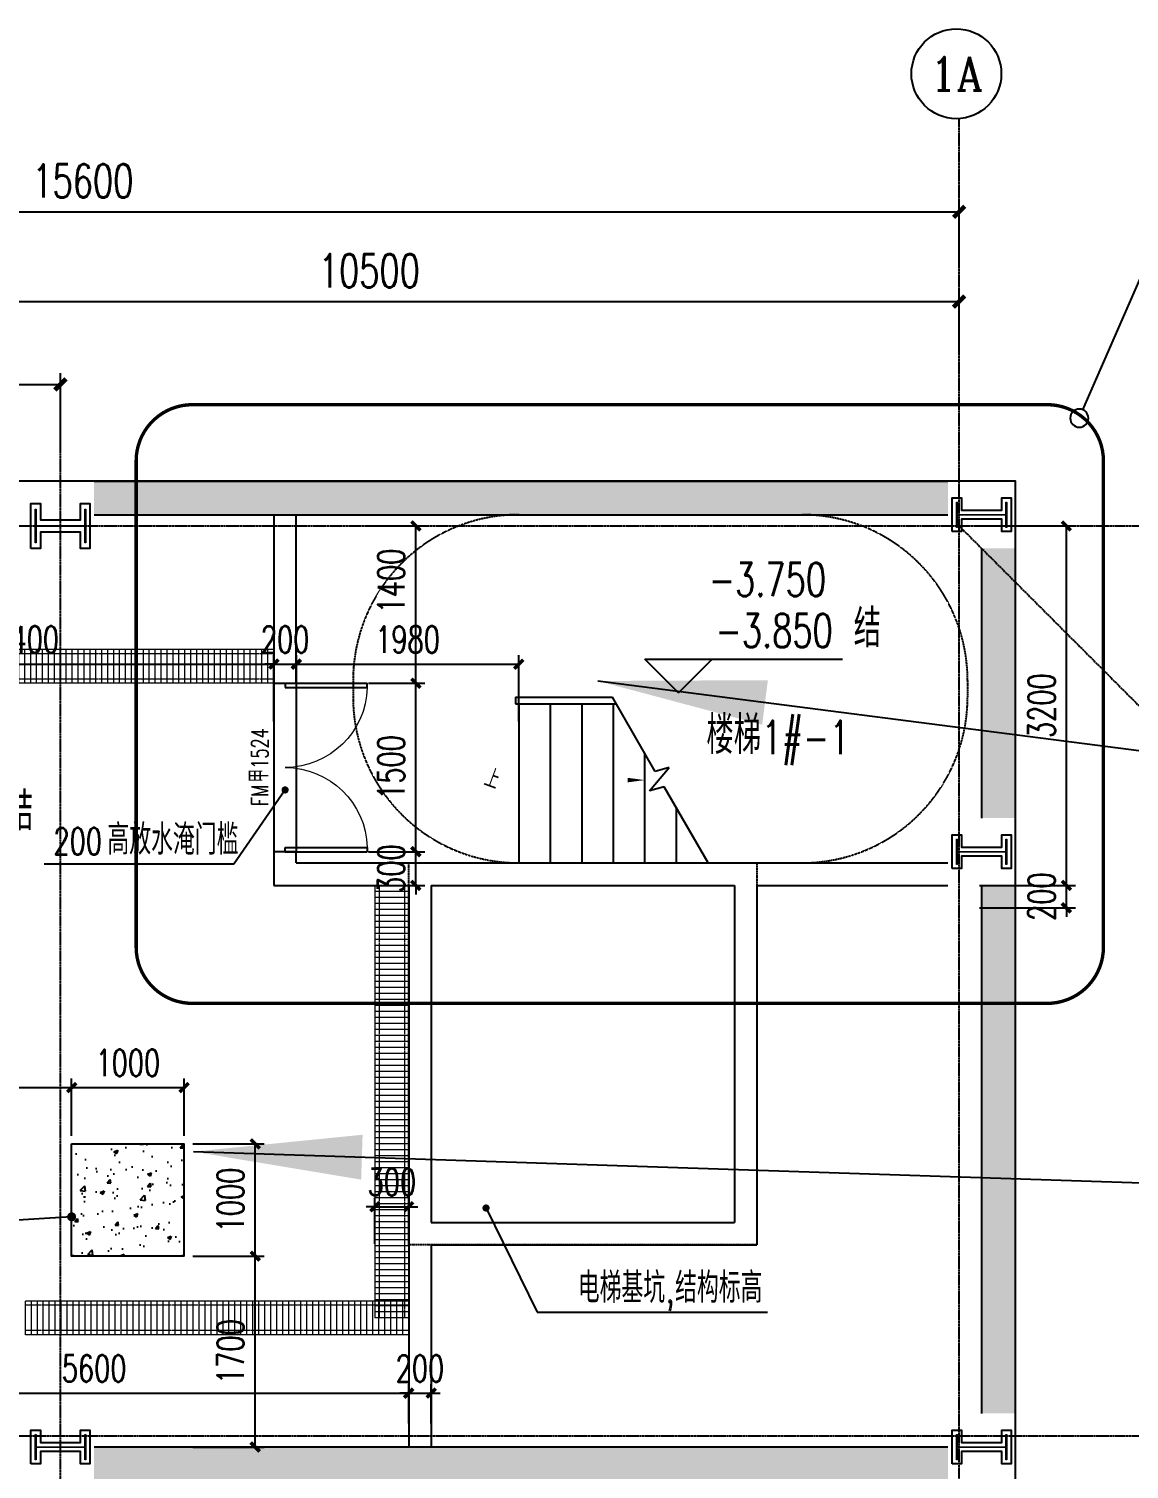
# Model space of a CAD drawing. Extents: x -954573 to 446329, y 489853 to 1226784.
# Drawn here: x -167135 to -157341, y 853423 to 866246 of the extents above; entities that cross this region are included whole.
import ezdxf
from ezdxf.enums import TextEntityAlignment as Align

# ---------------------------------------------------------------- set-up
doc = ezdxf.new("R2010")
doc.units = 0
doc.header["$LTSCALE"] = 10
doc.header["$MEASUREMENT"] = 0
doc.linetypes.add('10平面$0$DOTE', pattern=[2.42, 2, -0.2, 0.02, -0.2])
doc.linetypes.add('10平面$1$DASH', pattern=[0.35, 0.25, -0.1])
doc.layers.get('Defpoints').update_dxf_attribs({"color": 210})
for name, color, linetype in [('10平面$0$A-AXIS-D', 8, 'Continuous'), ('10平面$0$A-AXIS-DOTE', 8, '10平面$0$DOTE'), ('10平面$0$A-AXIS-DP', 8, 'Continuous'), ('10平面$0$A-AXIS-SYMB', 8, 'Continuous'), ('10平面$0$A-HATCH-2', 8, 'Continuous'), ('10平面$0$A-SFCE', 8, 'Continuous'), ('10平面$0$A-STAIR', 8, 'Continuous'), ('10平面$0$A-TEXT', 8, 'Continuous'), ('10平面$0$A-WINDOW', 8, 'Continuous'), ('10平面$0$A-防火门窗', 1, 'Continuous'), ('10平面$0$AS-COLN', 8, 'Continuous'), ('10平面$0$AS-WALL', 8, 'Continuous'), ('10平面$0$AS-结构边线层', 8, 'Continuous'), ('10平面$0$DIM_ELEV', 3, 'Continuous'), ('10平面$0$PUB_TEXT', 8, 'Continuous'), ('10平面$0$建-墙-填充', 8, 'Continuous'), ('10平面$0$建-文字', 8, 'Continuous'), ('10平面$0$建-标高', 8, 'Continuous'), ('10平面$0$建-箭头', 8, 'Continuous'), ('10平面$0$建-门窗编号', 8, 'Continuous'), ('A-LIN-V', 9, 'Continuous'), ('建-引出', 3, 'Continuous')]:
    doc.layers.add(name, color=color, linetype=linetype)
doc.layers.add('10平面$0$A-WALL-HATCH', color=8, linetype='Continuous', lineweight=13)
doc.layers.add('10平面$0$S-col', color=2, linetype='Continuous', lineweight=0)
doc.styles.add('10平面$0$_TCH_AXIS', font='COMPLEX', dxfattribs={"bigfont": 'GBCBIG'})
doc.styles.add('10平面$0$_TCH_DIM', font='SIMPLEX', dxfattribs={"bigfont": 'GBCBIG'})
doc.styles.add('10平面$0$_TCH_DIM_T3', font='SIMPLEX', dxfattribs={"width": 0.705882, "bigfont": 'GBCBIG'})
doc.styles.add('10平面$0$A-STANDARD', font='SIMPLEX', dxfattribs={"bigfont": 'GBCBIG'})
doc.styles.add('10平面$0$A-WIN-LABEL', font='SIMPLEX', dxfattribs={"bigfont": 'GBCBIG'})
doc.dimstyles.new('10平面$0$_TCH_ARCH&&100', dxfattribs={"dimtxt": 297.5, "dimasz": 100, "dimexe": 100, "dimexo": 100, "dimgap": 126.25, "dimtad": 1, "dimdec": 0, "dimzin": 0, "dimdsep": 46, "dimtxsty": '10平面$0$_TCH_DIM_T3', "dimblk": '10平面$0$_ArchTick', "dimcen": 0.09, "dimclrt": 7, "dimazin": 2, "dimtfac": 1, "dimtdec": 0, "dimtix": 1, "dimtmove": 2, "dimatfit": 3, "dimfxl": 0, "dimtolj": 1, "dimtzin": 0, "dimarcsym": 0})
doc.dimstyles.new('10平面$0$_TCH_ARCH&&80', dxfattribs={"dimtxt": 238, "dimasz": 80, "dimexe": 80, "dimexo": 80, "dimgap": 101, "dimtad": 1, "dimdec": 0, "dimzin": 0, "dimdsep": 46, "dimtxsty": '10平面$0$_TCH_DIM_T3', "dimblk": '10平面$0$_ArchTick', "dimcen": 0.09, "dimclrt": 7, "dimazin": 2, "dimtfac": 1, "dimtdec": 0, "dimtix": 1, "dimtmove": 2, "dimatfit": 3, "dimfxl": 0, "dimtolj": 1, "dimtzin": 0, "dimarcsym": 0})

# ---------------------------------------------------------------- blocks, each defined once
blk = doc.blocks.new('10平面$0$_ArchTick')
at = {"color": 0, "linetype": 'ByBlock', "const_width": 0.4}
blk.add_lwpolyline([(-0.5, -0.5), (0.5, 0.5)], dxfattribs=at)
blk = doc.blocks.new('*D3036')
at = {"layer": '10平面$0$A-AXIS-D', "color": 0, "lineweight": -2}
for p, q in [((51382, 58583), (51382, 59097)), ((51382, 58997), (61882, 58997)), ((61882, 58583), (61882, 59097))]:
    blk.add_line(p, q, dxfattribs=at)
at = {"layer": 'Defpoints', "color": 0}
for p in [(61882, 58997), (51382, 58483), (61882, 58483)]:
    blk.add_point(p, dxfattribs=at)
at = {"layer": '10平面$0$A-AXIS-D', "color": 0, "lineweight": -2, "xscale": 100, "yscale": 100, "zscale": 100, "rotation": 180}
blk.add_blockref('10平面$0$_ArchTick', (51382, 58997), dxfattribs=at)
at = {"layer": '10平面$0$A-AXIS-D', "color": 0, "lineweight": -2, "xscale": 100, "yscale": 100, "zscale": 100}
blk.add_blockref('10平面$0$_ArchTick', (61882, 58997), dxfattribs=at)
at = {"layer": '10平面$0$A-AXIS-D', "color": 7, "insert": (56632, 59272), "char_height": 297.5, "attachment_point": 5, "style": '10平面$0$_TCH_DIM_T3'}
blk.add_mtext('\\A1;10500', dxfattribs=at)
blk = doc.blocks.new('*D3042')
at = {"layer": '10平面$0$A-AXIS-D', "color": 0, "lineweight": -2}
for p, q in [((46282, 59383), (46282, 59897)), ((61882, 59383), (61882, 59897)), ((46282, 59797), (61882, 59797))]:
    blk.add_line(p, q, dxfattribs=at)
at = {"layer": 'Defpoints', "color": 0}
for p in [(61882, 59797), (46282, 59283), (61882, 59283)]:
    blk.add_point(p, dxfattribs=at)
at = {"layer": '10平面$0$A-AXIS-D', "color": 0, "lineweight": -2, "xscale": 100, "yscale": 100, "zscale": 100, "rotation": 180}
blk.add_blockref('10平面$0$_ArchTick', (46282, 59797), dxfattribs=at)
at = {"layer": '10平面$0$A-AXIS-D', "color": 0, "lineweight": -2, "xscale": 100, "yscale": 100, "zscale": 100}
blk.add_blockref('10平面$0$_ArchTick', (61882, 59797), dxfattribs=at)
at = {"layer": '10平面$0$A-AXIS-D', "color": 7, "insert": (54082, 60072), "char_height": 297.5, "attachment_point": 5, "style": '10平面$0$_TCH_DIM_T3'}
blk.add_mtext('\\A1;15600', dxfattribs=at)
blk = doc.blocks.new('*D3192')
at = {"layer": '10平面$0$A-AXIS-D', "color": 0, "lineweight": -2}
for p, q in [((51382, 57760), (51382, 58360)), ((53882, 57760), (53882, 58360)), ((51382, 58260), (53882, 58260))]:
    blk.add_line(p, q, dxfattribs=at)
at = {"layer": 'Defpoints', "color": 0}
for p in [(53882, 58260), (51382, 57660), (53882, 57660)]:
    blk.add_point(p, dxfattribs=at)
at = {"layer": '10平面$0$A-AXIS-D', "color": 0, "lineweight": -2, "xscale": 100, "yscale": 100, "zscale": 100, "rotation": 180}
blk.add_blockref('10平面$0$_ArchTick', (51382, 58260), dxfattribs=at)
at = {"layer": '10平面$0$A-AXIS-D', "color": 0, "lineweight": -2, "xscale": 100, "yscale": 100, "zscale": 100}
blk.add_blockref('10平面$0$_ArchTick', (53882, 58260), dxfattribs=at)
at = {"layer": '10平面$0$A-AXIS-D', "color": 7, "insert": (52632, 58535), "char_height": 297.5, "attachment_point": 5, "style": '10平面$0$_TCH_DIM_T3'}
blk.add_mtext('\\A1;2500', dxfattribs=at)
blk = doc.blocks.new('10平面$0$43243')
at = {"layer": '10平面$0$AS-结构边线层'}
blk.add_lwpolyline([(-173954, 845320), (-158354, 845320), (-158354, 862220), (-173954, 862220)], close=True, dxfattribs=at)
blk = doc.blocks.new('10平面$0$3132')
at = {"layer": '10平面$0$A-AXIS-SYMB'}
blk.add_line((-157752, 862854), (-156985, 864616), dxfattribs=at)
blk.add_lwpolyline([(-157704, 862780, 1), (-157865, 862780, 1)], format="xyb", close=True, dxfattribs=at)
at = {"layer": '10平面$0$DIM_ELEV', "linetype": '10平面$1$DASH', "const_width": 30}
blk.add_lwpolyline([(-165680, 862900), (-158070, 862900, -0.414214), (-157570, 862400), (-157570, 858070, -0.414214), (-158070, 857570), (-165680, 857570, -0.414214), (-166180, 858070), (-166180, 862400, -0.414214)], format="xyb", close=True, dxfattribs=at)
blk = doc.blocks.new('*D3607')
at = {"layer": '10平面$0$A-AXIS-DP', "color": 0, "lineweight": -2}
for p, q in [((-164054, 855430), (-164054, 855840)), ((-163754, 855430), (-163754, 855840)), ((-164054, 855760), (-164134, 855760)), ((-164054, 855760), (-163754, 855760)), ((-163754, 855760), (-163674, 855760))]:
    blk.add_line(p, q, dxfattribs=at)
at = {"layer": 'Defpoints', "color": 0}
for p in [(-163754, 855760), (-164054, 855350), (-163754, 855350)]:
    blk.add_point(p, dxfattribs=at)
at = {"layer": '10平面$0$A-AXIS-DP', "color": 0, "lineweight": -2, "xscale": 80, "yscale": 80, "zscale": 80}
blk.add_blockref('10平面$0$_ArchTick', (-164054, 855760), dxfattribs=at)
at = {"layer": '10平面$0$A-AXIS-DP', "color": 0, "lineweight": -2, "xscale": 80, "yscale": 80, "zscale": 80, "rotation": 180}
blk.add_blockref('10平面$0$_ArchTick', (-163754, 855760), dxfattribs=at)
at = {"layer": '10平面$0$A-AXIS-DP', "color": 7, "insert": (-163904, 855980), "char_height": 238, "attachment_point": 5, "style": '10平面$0$_TCH_DIM_T3'}
blk.add_mtext('\\A1;300', dxfattribs=at)
blk = doc.blocks.new('*D3611')
at = {"layer": '10平面$0$A-AXIS-DP', "color": 0, "lineweight": -2}
for p, q in [((-165674, 856320), (-165040, 856320)), ((-165120, 855320), (-165120, 856320)), ((-165674, 855320), (-165040, 855320))]:
    blk.add_line(p, q, dxfattribs=at)
at = {"layer": 'Defpoints', "color": 0}
for p in [(-165754, 856320), (-165120, 856320), (-165754, 855320)]:
    blk.add_point(p, dxfattribs=at)
at = {"layer": '10平面$0$A-AXIS-DP', "color": 0, "lineweight": -2, "xscale": 80, "yscale": 80, "zscale": 80}
for p, rotation in [((-165120, 856320), 90), ((-165120, 855320), 270)]:
    blk.add_blockref('10平面$0$_ArchTick', p, dxfattribs=dict(at, rotation=rotation))
at = {"layer": '10平面$0$A-AXIS-DP', "color": 7, "insert": (-165340, 855820), "char_height": 238, "attachment_point": 5, "rotation": 90, "style": '10平面$0$_TCH_DIM_T3'}
blk.add_mtext('\\A1;1000', dxfattribs=at)
blk = doc.blocks.new('*D3612')
at = {"layer": '10平面$0$A-AXIS-DP', "color": 0, "lineweight": -2}
for p, q in [((-165674, 855320), (-165040, 855320)), ((-165120, 853620), (-165120, 855320)), ((-165674, 853620), (-165040, 853620))]:
    blk.add_line(p, q, dxfattribs=at)
at = {"layer": 'Defpoints', "color": 0}
for p in [(-165754, 855320), (-165120, 855320), (-165754, 853620)]:
    blk.add_point(p, dxfattribs=at)
at = {"layer": '10平面$0$A-AXIS-DP', "color": 0, "lineweight": -2, "xscale": 80, "yscale": 80, "zscale": 80}
for p, rotation in [((-165120, 855320), 90), ((-165120, 853620), 270)]:
    blk.add_blockref('10平面$0$_ArchTick', p, dxfattribs=dict(at, rotation=rotation))
at = {"layer": '10平面$0$A-AXIS-DP', "color": 7, "insert": (-165340, 854470), "char_height": 238, "attachment_point": 5, "rotation": 90, "style": '10平面$0$_TCH_DIM_T3'}
blk.add_mtext('\\A1;1700', dxfattribs=at)
blk = doc.blocks.new('*D3620')
at = {"layer": '10平面$0$A-AXIS-DP', "color": 0, "lineweight": -2}
for p, q in [((-168254, 856390), (-168254, 856900)), ((-166754, 856390), (-166754, 856900)), ((-168254, 856820), (-166754, 856820))]:
    blk.add_line(p, q, dxfattribs=at)
at = {"layer": 'Defpoints', "color": 0}
for p in [(-166754, 856820), (-168254, 856310), (-166754, 856310)]:
    blk.add_point(p, dxfattribs=at)
at = {"layer": '10平面$0$A-AXIS-DP', "color": 0, "lineweight": -2, "xscale": 80, "yscale": 80, "zscale": 80, "rotation": 180}
blk.add_blockref('10平面$0$_ArchTick', (-168254, 856820), dxfattribs=at)
at = {"layer": '10平面$0$A-AXIS-DP', "color": 0, "lineweight": -2, "xscale": 80, "yscale": 80, "zscale": 80}
blk.add_blockref('10平面$0$_ArchTick', (-166754, 856820), dxfattribs=at)
at = {"layer": '10平面$0$A-AXIS-DP', "color": 7, "insert": (-167504, 857040), "char_height": 238, "attachment_point": 5, "style": '10平面$0$_TCH_DIM_T3'}
blk.add_mtext('\\A1;1500', dxfattribs=at)
blk = doc.blocks.new('*D3621')
at = {"layer": '10平面$0$A-AXIS-DP', "color": 0, "lineweight": -2}
for p, q in [((-166754, 856390), (-166754, 856900)), ((-165754, 856390), (-165754, 856900)), ((-166754, 856820), (-165754, 856820))]:
    blk.add_line(p, q, dxfattribs=at)
at = {"layer": 'Defpoints', "color": 0}
for p in [(-165754, 856820), (-166754, 856310), (-165754, 856310)]:
    blk.add_point(p, dxfattribs=at)
at = {"layer": '10平面$0$A-AXIS-DP', "color": 0, "lineweight": -2, "xscale": 80, "yscale": 80, "zscale": 80, "rotation": 180}
blk.add_blockref('10平面$0$_ArchTick', (-166754, 856820), dxfattribs=at)
at = {"layer": '10平面$0$A-AXIS-DP', "color": 0, "lineweight": -2, "xscale": 80, "yscale": 80, "zscale": 80}
blk.add_blockref('10平面$0$_ArchTick', (-165754, 856820), dxfattribs=at)
at = {"layer": '10平面$0$A-AXIS-DP', "color": 7, "insert": (-166254, 857040), "char_height": 238, "attachment_point": 5, "style": '10平面$0$_TCH_DIM_T3'}
blk.add_mtext('\\A1;1000', dxfattribs=at)
blk = doc.blocks.new('*D3629')
at = {"layer": '10平面$0$A-AXIS-DP', "color": 0, "lineweight": -2}
for p, q in [((-169354, 853830), (-169354, 854180)), ((-163754, 853830), (-163754, 854180)), ((-169354, 854100), (-163754, 854100))]:
    blk.add_line(p, q, dxfattribs=at)
at = {"layer": 'Defpoints', "color": 0}
for p in [(-163754, 854100), (-169354, 853750), (-163754, 853750)]:
    blk.add_point(p, dxfattribs=at)
at = {"layer": '10平面$0$A-AXIS-DP', "color": 0, "lineweight": -2, "xscale": 80, "yscale": 80, "zscale": 80, "rotation": 180}
blk.add_blockref('10平面$0$_ArchTick', (-169354, 854100), dxfattribs=at)
at = {"layer": '10平面$0$A-AXIS-DP', "color": 0, "lineweight": -2, "xscale": 80, "yscale": 80, "zscale": 80}
blk.add_blockref('10平面$0$_ArchTick', (-163754, 854100), dxfattribs=at)
at = {"layer": '10平面$0$A-AXIS-DP', "color": 7, "insert": (-166554, 854320), "char_height": 238, "attachment_point": 5, "style": '10平面$0$_TCH_DIM_T3'}
blk.add_mtext('\\A1;5600', dxfattribs=at)
blk = doc.blocks.new('*D3630')
at = {"layer": '10平面$0$A-AXIS-DP', "color": 0, "lineweight": -2}
for p, q in [((-163754, 853830), (-163754, 854180)), ((-163554, 853830), (-163554, 854180)), ((-163754, 854100), (-163834, 854100)), ((-163754, 854100), (-163554, 854100)), ((-163554, 854100), (-163474, 854100))]:
    blk.add_line(p, q, dxfattribs=at)
at = {"layer": 'Defpoints', "color": 0}
for p in [(-163554, 854100), (-163754, 853750), (-163554, 853750)]:
    blk.add_point(p, dxfattribs=at)
at = {"layer": '10平面$0$A-AXIS-DP', "color": 0, "lineweight": -2, "xscale": 80, "yscale": 80, "zscale": 80}
blk.add_blockref('10平面$0$_ArchTick', (-163754, 854100), dxfattribs=at)
at = {"layer": '10平面$0$A-AXIS-DP', "color": 0, "lineweight": -2, "xscale": 80, "yscale": 80, "zscale": 80, "rotation": 180}
blk.add_blockref('10平面$0$_ArchTick', (-163554, 854100), dxfattribs=at)
at = {"layer": '10平面$0$A-AXIS-DP', "color": 7, "insert": (-163654, 854320), "char_height": 238, "attachment_point": 5, "style": '10平面$0$_TCH_DIM_T3'}
blk.add_mtext('\\A1;200', dxfattribs=at)
blk = doc.blocks.new('*D3631')
at = {"layer": '10平面$0$A-AXIS-DP', "color": 0, "lineweight": -2}
for p, q in [((-158674, 861820), (-157820, 861820)), ((-157900, 858620), (-157900, 861820)), ((-158674, 858620), (-157820, 858620))]:
    blk.add_line(p, q, dxfattribs=at)
at = {"layer": 'Defpoints', "color": 0}
for p in [(-158754, 861820), (-157900, 861820), (-158754, 858620)]:
    blk.add_point(p, dxfattribs=at)
at = {"layer": '10平面$0$A-AXIS-DP', "color": 0, "lineweight": -2, "xscale": 80, "yscale": 80, "zscale": 80}
for p, rotation in [((-157900, 861820), 90), ((-157900, 858620), 270)]:
    blk.add_blockref('10平面$0$_ArchTick', p, dxfattribs=dict(at, rotation=rotation))
at = {"layer": '10平面$0$A-AXIS-DP', "color": 7, "insert": (-158120, 860220), "char_height": 238, "attachment_point": 5, "rotation": 90, "style": '10平面$0$_TCH_DIM_T3'}
blk.add_mtext('\\A1;3200', dxfattribs=at)
blk = doc.blocks.new('*D3632')
at = {"layer": '10平面$0$A-AXIS-DP', "color": 0, "lineweight": -2}
for p, q in [((-157900, 858620), (-157900, 858700)), ((-158674, 858620), (-157820, 858620)), ((-157900, 858420), (-157900, 858620)), ((-158674, 858420), (-157820, 858420)), ((-157900, 858420), (-157900, 858340))]:
    blk.add_line(p, q, dxfattribs=at)
at = {"layer": 'Defpoints', "color": 0}
for p in [(-158754, 858620), (-157900, 858620), (-158754, 858420)]:
    blk.add_point(p, dxfattribs=at)
at = {"layer": '10平面$0$A-AXIS-DP', "color": 0, "lineweight": -2, "xscale": 80, "yscale": 80, "zscale": 80}
for p, rotation in [((-157900, 858620), 270), ((-157900, 858420), 90)]:
    blk.add_blockref('10平面$0$_ArchTick', p, dxfattribs=dict(at, rotation=rotation))
at = {"layer": '10平面$0$A-AXIS-DP', "color": 7, "insert": (-158120, 858520), "char_height": 238, "attachment_point": 5, "rotation": 90, "style": '10平面$0$_TCH_DIM_T3'}
blk.add_mtext('\\A1;200', dxfattribs=at)
blk = doc.blocks.new('*D3633')
at = {"layer": '10平面$0$A-AXIS-DP', "color": 0, "lineweight": -2}
for p, q in [((-169354, 860080), (-169354, 860670)), ((-169354, 860590), (-164954, 860590)), ((-164954, 860080), (-164954, 860670))]:
    blk.add_line(p, q, dxfattribs=at)
at = {"layer": 'Defpoints', "color": 0}
for p in [(-164954, 860590), (-169354, 860000), (-164954, 860000)]:
    blk.add_point(p, dxfattribs=at)
at = {"layer": '10平面$0$A-AXIS-DP', "color": 0, "lineweight": -2, "xscale": 80, "yscale": 80, "zscale": 80, "rotation": 180}
blk.add_blockref('10平面$0$_ArchTick', (-169354, 860590), dxfattribs=at)
at = {"layer": '10平面$0$A-AXIS-DP', "color": 0, "lineweight": -2, "xscale": 80, "yscale": 80, "zscale": 80}
blk.add_blockref('10平面$0$_ArchTick', (-164954, 860590), dxfattribs=at)
at = {"layer": '10平面$0$A-AXIS-DP', "color": 7, "insert": (-167154, 860810), "char_height": 238, "attachment_point": 5, "style": '10平面$0$_TCH_DIM_T3'}
blk.add_mtext('\\A1;4400', dxfattribs=at)
blk = doc.blocks.new('*D3634')
at = {"layer": '10平面$0$A-AXIS-DP', "color": 0, "lineweight": -2}
for p, q in [((-164954, 860590), (-165034, 860590)), ((-164954, 860080), (-164954, 860670)), ((-164954, 860590), (-164754, 860590)), ((-164754, 860080), (-164754, 860670)), ((-164754, 860590), (-164674, 860590))]:
    blk.add_line(p, q, dxfattribs=at)
at = {"layer": 'Defpoints', "color": 0}
for p in [(-164754, 860590), (-164954, 860000), (-164754, 860000)]:
    blk.add_point(p, dxfattribs=at)
at = {"layer": '10平面$0$A-AXIS-DP', "color": 0, "lineweight": -2, "xscale": 80, "yscale": 80, "zscale": 80}
blk.add_blockref('10平面$0$_ArchTick', (-164954, 860590), dxfattribs=at)
at = {"layer": '10平面$0$A-AXIS-DP', "color": 0, "lineweight": -2, "xscale": 80, "yscale": 80, "zscale": 80, "rotation": 180}
blk.add_blockref('10平面$0$_ArchTick', (-164754, 860590), dxfattribs=at)
at = {"layer": '10平面$0$A-AXIS-DP', "color": 7, "insert": (-164854, 860810), "char_height": 238, "attachment_point": 5, "style": '10平面$0$_TCH_DIM_T3'}
blk.add_mtext('\\A1;200', dxfattribs=at)
blk = doc.blocks.new('*D3635')
at = {"layer": '10平面$0$A-AXIS-DP', "color": 0, "lineweight": -2}
for p, q in [((-164754, 860080), (-164754, 860670)), ((-164754, 860590), (-162774, 860590)), ((-162774, 860080), (-162774, 860670))]:
    blk.add_line(p, q, dxfattribs=at)
at = {"layer": 'Defpoints', "color": 0}
for p in [(-162774, 860590), (-164754, 860000), (-162774, 860000)]:
    blk.add_point(p, dxfattribs=at)
at = {"layer": '10平面$0$A-AXIS-DP', "color": 0, "lineweight": -2, "xscale": 80, "yscale": 80, "zscale": 80, "rotation": 180}
blk.add_blockref('10平面$0$_ArchTick', (-164754, 860590), dxfattribs=at)
at = {"layer": '10平面$0$A-AXIS-DP', "color": 0, "lineweight": -2, "xscale": 80, "yscale": 80, "zscale": 80}
blk.add_blockref('10平面$0$_ArchTick', (-162774, 860590), dxfattribs=at)
at = {"layer": '10平面$0$A-AXIS-DP', "color": 7, "insert": (-163764, 860810), "char_height": 238, "attachment_point": 5, "style": '10平面$0$_TCH_DIM_T3'}
blk.add_mtext('\\A1;1980', dxfattribs=at)
blk = doc.blocks.new('*D3636')
at = {"layer": '10平面$0$A-AXIS-DP', "color": 0, "lineweight": -2}
for p, q in [((-164113, 861820), (-163610, 861820)), ((-163690, 860420), (-163690, 861820)), ((-164113, 860420), (-163610, 860420))]:
    blk.add_line(p, q, dxfattribs=at)
at = {"layer": 'Defpoints', "color": 0}
for p in [(-164193, 861820), (-163690, 861820), (-164193, 860420)]:
    blk.add_point(p, dxfattribs=at)
at = {"layer": '10平面$0$A-AXIS-DP', "color": 0, "lineweight": -2, "xscale": 80, "yscale": 80, "zscale": 80}
for p, rotation in [((-163690, 861820), 90), ((-163690, 860420), 270)]:
    blk.add_blockref('10平面$0$_ArchTick', p, dxfattribs=dict(at, rotation=rotation))
at = {"layer": '10平面$0$A-AXIS-DP', "color": 7, "insert": (-163910, 861330), "char_height": 238, "attachment_point": 5, "rotation": 90, "style": '10平面$0$_TCH_DIM_T3'}
blk.add_mtext('\\A1;1400', dxfattribs=at)
blk = doc.blocks.new('*D3637')
at = {"layer": '10平面$0$A-AXIS-DP', "color": 0, "lineweight": -2}
for p, q in [((-164113, 860420), (-163610, 860420)), ((-163690, 858920), (-163690, 860420)), ((-164113, 858920), (-163610, 858920))]:
    blk.add_line(p, q, dxfattribs=at)
at = {"layer": 'Defpoints', "color": 0}
for p in [(-164193, 860420), (-163690, 860420), (-164193, 858920)]:
    blk.add_point(p, dxfattribs=at)
at = {"layer": '10平面$0$A-AXIS-DP', "color": 0, "lineweight": -2, "xscale": 80, "yscale": 80, "zscale": 80}
for p, rotation in [((-163690, 860420), 90), ((-163690, 858920), 270)]:
    blk.add_blockref('10平面$0$_ArchTick', p, dxfattribs=dict(at, rotation=rotation))
at = {"layer": '10平面$0$A-AXIS-DP', "color": 7, "insert": (-163910, 859670), "char_height": 238, "attachment_point": 5, "rotation": 90, "style": '10平面$0$_TCH_DIM_T3'}
blk.add_mtext('\\A1;1500', dxfattribs=at)
blk = doc.blocks.new('*D3638')
at = {"layer": '10平面$0$A-AXIS-DP', "color": 0, "lineweight": -2}
for p, q in [((-164113, 858920), (-163610, 858920)), ((-163690, 858920), (-163690, 859000)), ((-163690, 858620), (-163690, 858920)), ((-164113, 858620), (-163610, 858620)), ((-163690, 858620), (-163690, 858540))]:
    blk.add_line(p, q, dxfattribs=at)
at = {"layer": 'Defpoints', "color": 0}
for p in [(-164193, 858920), (-163690, 858920), (-164193, 858620)]:
    blk.add_point(p, dxfattribs=at)
at = {"layer": '10平面$0$A-AXIS-DP', "color": 0, "lineweight": -2, "xscale": 80, "yscale": 80, "zscale": 80}
for p, rotation in [((-163690, 858920), 270), ((-163690, 858620), 90)]:
    blk.add_blockref('10平面$0$_ArchTick', p, dxfattribs=dict(at, rotation=rotation))
at = {"layer": '10平面$0$A-AXIS-DP', "color": 7, "insert": (-163910, 858770), "char_height": 238, "attachment_point": 5, "rotation": 90, "style": '10平面$0$_TCH_DIM_T3'}
blk.add_mtext('\\A1;300', dxfattribs=at)
blk = doc.blocks.new('10平面$0$$DorLib2D$00000002')
for p, q in [((-0.5, 0), (-0.5, 0.4875)), ((-0.475, 0.4875), (-0.5, 0.4875)), ((-0.475, 0), (-0.475, 0.4875)), ((0.475, 0), (0.475, 0.4875)), ((0.475, 0.4875), (0.5, 0.4875)), ((0.5, 0), (0.5, 0.4875)), ((-0.5, 0), (-0.475, 0)), ((0.5, 0), (0.475, 0))]:
    blk.add_line(p, q)
at = {"lineweight": 13}
for centre, start, end in [((-0.4875, 0), 0, 88.53072), ((0.4875, 0), 91.46928, 180)]:
    blk.add_arc(centre, 0.4875, start, end, dxfattribs=at)
blk = doc.blocks.new('10平面$0$_FZH')
at = {"layer": '10平面$0$A-HATCH-2'}
blk.add_lwpolyline([(-0.437, -0.25), (-0.437, 0.25), (-0.297, 0.25), (-0.297, 0.067), (0.298, 0.067), (0.298, 0.25), (0.438, 0.25), (0.438, -0.25), (0.298, -0.25), (0.298, -0.068), (-0.297, -0.068), (-0.297, -0.25)], close=True, dxfattribs=at)
at = {"layer": '10平面$0$S-col'}
blk.add_lwpolyline([(-0.375, -0.188), (-0.375, 0.187), (-0.36, 0.187), (-0.36, 0.005), (0.36, 0.005), (0.36, 0.187), (0.375, 0.187), (0.375, -0.188), (0.36, -0.188), (0.36, -0.005), (-0.36, -0.005), (-0.36, -0.188)], close=True, dxfattribs=at)
blk = doc.blocks.new('10平面$0$$LinePat$饰面砖')
at = {"color": 0}
for p, q in [((0, 0), (70, 0)), ((0, 0), (0, -100)), ((17.5, 0), (17.5, -100)), ((35, 0), (35, -100)), ((52.5, 0), (52.5, -100)), ((70, 0), (70, -100)), ((0, -100), (70, -100))]:
    blk.add_line(p, q, dxfattribs=at)
at = {"color": 0, "linetype": '10平面$1$DASH'}
for p, q in [((0, -12.5), (70, -12.5)), ((0, -87.5), (70, -87.5))]:
    blk.add_line(p, q, dxfattribs=at)
blk = doc.blocks.new('10平面$0$dote')
at = {"layer": '10平面$0$A-AXIS-D'}
blk.add_circle((61857.3, 61026.1), 400, dxfattribs=at)
at = {"layer": '10平面$0$A-AXIS-DOTE'}
for p, q in [((61882.2, 39230), (61882.2, 60626.4)), ((53882.2, 47390), (53882.2, 58090)), ((46282.2, 57000), (66291.5, 57000)), ((61882.2, 57000), (91882.2, 27000)), ((46282.2, 48900), (66301.5, 48900))]:
    blk.add_line(p, q, dxfattribs=at)
at = {"layer": '10平面$0$PUB_TEXT', "style": '10平面$0$_TCH_AXIS'}
blk.add_text('1A', height=300.65, dxfattribs=at).set_placement((61621.1, 60875.8), (62093.5, 60875.8), align=Align.FIT)
at = {"layer": '10平面$0$A-AXIS-D'}
for base, p1, p2, angle, picture, middle in [((61882.2, 59796.7), (46282.2, 59283.1), (61882.2, 59283.1), 0, '*D3042', (54082.2, 60071.7)), ((61882.2, 58996.7), (51382.2, 58483.1), (61882.2, 58483.1), 0, '*D3036', (56632.2, 59271.7)), ((53882.2, 58260), (51382.2, 57660), (53882.2, 57660), 360, '*D3192', (52632.2, 58535))]:
    dim = blk.add_linear_dim(base=base, p1=p1, p2=p2, angle=angle, dimstyle='10平面$0$_TCH_ARCH&&100', override={"dimgap": 0}, dxfattribs=at)
    dim.commit()
    dim.dimension.update_dxf_attribs({"geometry": picture, "text_midpoint": middle, "dimtype": 129})
blk = doc.blocks.new('10平面')
at = {"layer": '10平面$0$A-HATCH-2'}
h = blk.add_hatch(dxfattribs=at)
h.set_pattern_fill('混凝土', color=256, scale=50)
h.set_pattern_definition([(50, (0, -400), (358.63009, -31.37607), [37.5, -412.5]), (355, (0, -400), (-69.37567, 376.09607), [30, -330]), (100.4514, (29.9, -402.6), (289.25469, 344.71977), [31.8701, -350.57106]), (46.1842, (0, -300), (533.62052, -82.7595), [56.25, -618.75]), (96.6356, (44.47, -306.9), (467.33135, 487.05894), [47.80514, -525.8565]), (351.1842, (0, -300), (467.33097, 487.0593), [45, -495]), (21, (50, -325), (298.45353, -201.30945), [37.5, -412.5]), (326, (50, -325), (121.65767, 362.57502), [30, -330]), (71.4514, (74.87, -341.78), (420.11131, 161.26525), [31.8701, -350.57106]), (37.5, (0, -400), (6.079928, 166.446927), [0, -326, 0, -335, 0, -331.25]), (7.5, (0, -400), (131.53477, 197.205856), [0, -191, 0, -318.5, 0, -126.25]), (327.5, (-111.5, -400), (266.911218, -11.277436), [0, -125, 0, -390, 0, -517.5]), (317.5, (-161.5, -400), (291.593085, 50.05249), [0, -162.5, 0, -259, 0, -367.5])])
h.paths.add_polyline_path([(-166754.2, 856320.3), (-165754.2, 856320.3), (-165754.2, 855320.3), (-166754.2, 855320.3)])
h.paths.add_polyline_path([(-169254.2, 856320.3), (-168254.2, 856320.3), (-168254.2, 855320.3), (-169254.2, 855320.3)])
h.paths.add_polyline_path([(-170454.2, 857770.4), (-171734.2, 857770.4), (-171734.2, 855320), (-170454.2, 855320)])
at = {"layer": '10平面$0$建-墙-填充'}
for points in [[(-166554.2, 862220), (-166554.2, 861920), (-164854.2, 861920), (-164854.2, 862220)], [(-158954.2, 861920), (-158954.2, 862220), (-164854.2, 862220), (-164854.2, 861920)], [(-158654.2, 859220), (-158354.2, 859220), (-158354.2, 861620), (-158654.2, 861620)], [(-158654.2, 853920), (-158354.2, 853920), (-158354.2, 858620), (-158654.2, 858620)], [(-166554.2, 853620), (-166554.2, 853320), (-163654.2, 853320), (-163654.2, 853620)], [(-158954.2, 853320), (-158954.2, 853620), (-163654.2, 853620), (-163654.2, 853320)]]:
    blk.add_hatch(color=256, dxfattribs=at).paths.add_polyline_path(points)
at = {"layer": '10平面$0$A-AXIS-SYMB'}
for p, q in [((-164854.2, 859470), (-165310, 858810)), ((-165310, 858810), (-167000, 858810)), ((-163065.5, 855748.2), (-162610, 854820)), ((-162610, 854820), (-160560, 854820))]:
    blk.add_line(p, q, dxfattribs=at)
at = {"layer": '10平面$0$A-AXIS-SYMB', "const_width": 32}
for points in [[(-164845.1, 859483.2, 1), (-164863.3, 859456.8, 1)], [(-163072.6, 855762.5, 1), (-163058.5, 855733.8, 1)]]:
    blk.add_lwpolyline(points, format="xyb", close=True, dxfattribs=at)
at = {"layer": '10平面$0$A-SFCE', "color": 9, "linetype": '10平面$1$DASH'}
for p, q in [((-164249.2, 860445.3), (-164249.2, 860295.3)), ((-158779.2, 860445.3), (-158779.2, 860295.3))]:
    blk.add_line(p, q, dxfattribs=at)
for points in [[(-162774.2, 861920.3, 0.4142136), (-164249.2, 860445.3)], [(-160254.2, 861920.3, -0.4142136), (-158779.2, 860445.3)], [(-162774.2, 858820.3, -0.4142136), (-164249.2, 860295.3)], [(-160254.2, 858820.3, 0.4142136), (-158779.2, 860295.3)]]:
    blk.add_lwpolyline(points, format="xyb", dxfattribs=at)
at = {"layer": '10平面$0$A-STAIR'}
for p, q in [((-162804.2, 860295.3), (-161940, 860295.3)), ((-162804.2, 860295.3), (-162804.2, 860235.3)), ((-162804.2, 860235.3), (-161905.3, 860235.3)), ((-162774.2, 860295.3), (-161940, 860295.3)), ((-162774.2, 860235.3), (-162774.2, 858820.3)), ((-162494.2, 860235.3), (-162494.2, 858820.3)), ((-162214.2, 860235.3), (-162214.2, 858820.3)), ((-161559.1, 859635.6), (-161940, 860295.3)), ((-161934.2, 860235.3), (-161934.2, 858820.3)), ((-161654.2, 859800.3), (-161654.2, 858820.3)), ((-161609.6, 859462.4), (-161436.8, 859668.4)), ((-161436.8, 859668.4), (-161559.1, 859635.6)), ((-161479.2, 859497.3), (-161609.6, 859462.4)), ((-161088.4, 858820.3), (-161479.2, 859497.3)), ((-161374.2, 859315.3), (-161374.2, 858820.3)), ((-162774.2, 858820.3), (-161088.4, 858820.3)), ((-161094.2, 858830.4), (-161094.2, 858820.3))]:
    blk.add_line(p, q, dxfattribs=at)
at = {"layer": '10平面$0$A-WINDOW', "linetype": '10平面$1$DASH'}
blk.add_lwpolyline([(-160654.2, 855420), (-163754.2, 855420), (-163754.2, 858820), (-160654.2, 858820)], close=True, dxfattribs=at)
at = {"layer": '10平面$0$A-防火门窗', "color": 1}
for p, q in [((-164954.2, 860420), (-164954.2, 858920)), ((-164754.2, 860420), (-164754.2, 858920))]:
    blk.add_line(p, q, dxfattribs=at)
at = {"layer": '10平面$0$AS-COLN'}
for p, q in [((-166554.2, 862220), (-164854.2, 862220)), ((-164854.2, 862220), (-158954.2, 862220)), ((-166554.2, 861920), (-164854.2, 861920)), ((-164854.2, 861920), (-158954.2, 861920)), ((-158654.2, 861620), (-158654.2, 859220)), ((-158354.2, 861620), (-158354.2, 859220)), ((-158654.2, 858620), (-158654.2, 853920)), ((-158354.2, 858620), (-158354.2, 853920)), ((-163654.2, 853620), (-166554.2, 853620)), ((-158954.2, 853620), (-163654.2, 853620))]:
    blk.add_line(p, q, dxfattribs=at)
blk.add_lwpolyline([(-166754.2, 856320.3), (-165754.2, 856320.3), (-165754.2, 855320.3), (-166754.2, 855320.3)], close=True, dxfattribs=at)
at = {"layer": '10平面$0$AS-WALL'}
for p, q in [((-164954.2, 861920), (-164954.2, 860420)), ((-164754.2, 860420), (-164754.2, 861920)), ((-164954.2, 860420), (-164754.2, 860420)), ((-164754.2, 858920), (-164954.2, 858920)), ((-164954.2, 858920), (-164954.2, 858620)), ((-164754.2, 858820), (-164754.2, 858920)), ((-164754.2, 858820), (-163654.2, 858820)), ((-163654.2, 858820), (-160754.2, 858820)), ((-160754.2, 858820), (-158954.2, 858820)), ((-164954.2, 858620), (-163754.2, 858620)), ((-163754.2, 858620), (-163754.2, 855520)), ((-163554.2, 858620), (-163554.2, 855620)), ((-163554.2, 858620), (-160854.2, 858620)), ((-160854.2, 858620), (-160854.2, 855620)), ((-160654.2, 858620), (-160654.2, 855420)), ((-160654.2, 858620), (-158954.2, 858620)), ((-163554.2, 855620), (-160854.2, 855620)), ((-163754.2, 855520), (-163754.2, 853620)), ((-163554.2, 855420), (-160654.2, 855420)), ((-163554.2, 855420), (-163554.2, 853620))]:
    blk.add_line(p, q, dxfattribs=at)
at = {"layer": '10平面$0$建-标高'}
for p, q in [((-161352.8, 860335), (-161652.8, 860635)), ((-161652.8, 860635), (-159892.8, 860635)), ((-161352.8, 860335), (-161052.8, 860635)), ((-166754.2, 855670), (-175040, 855150))]:
    blk.add_line(p, q, dxfattribs=at)
at = {"layer": '10平面$0$建-标高', "const_width": 40}
blk.add_lwpolyline([(-166734.2, 855671.3, 1), (-166774.1, 855668.7, 1)], format="xyb", close=True, dxfattribs=at)
at = {"layer": '10平面$0$建-箭头'}
blk.add_lwpolyline([(-162914.2, 859557.8, 0, 0, 0), (-161654.2, 859557.8, 0, 40, 0), (-161804.2, 859557.8, 0, 0, 0)], format="xyseb", dxfattribs=at)
at = {"layer": '10平面$0$A-AXIS-DP'}
blk.add_blockref('10平面$0$3132', (0, 0), dxfattribs=at)
at = {"layer": '10平面$0$A-WALL-HATCH', "yscale": 3, "zscale": 3}
for p, xscale, rotation in [((-167065.9, 860420), 3.016807492303456, 179.9999999900766), ((-166854.8, 860420), 3.016807492303456, 179.9999999900766), ((-166643.6, 860420), 3.016807492303456, 179.9999999900766), ((-166432.4, 860420), 3.016807492303456, 179.9999999900766), ((-166221.2, 860420), 3.016807492303456, 179.9999999900766), ((-166010.1, 860420), 3.016807492303456, 179.9999999900766), ((-165798.9, 860420), 3.016807492303456, 179.9999999900766), ((-165587.7, 860420), 3.016807492303456, 179.9999999900766), ((-165376.5, 860420), 3.016807492303456, 179.9999999900766), ((-165165.4, 860420), 3.016807492303456, 179.9999999900766), ((-164954.2, 860420), 3.016807492303456, 179.9999999900766), ((-163754.2, 858620), 3.055555562637625, 270.0001734213634), ((-163754.2, 858406.1), 3.055555562637625, 270.0001734213634), ((-163754.2, 858192.2), 3.055555562637625, 270.0001734213634), ((-163754.2, 857978.3), 3.055555562637625, 270.0001734213634), ((-163754.2, 857764.4), 3.055555562637625, 270.0001734213634), ((-163754.2, 857550.6), 3.055555562637625, 270.0001734213634), ((-163754.2, 857336.7), 3.055555562637625, 270.0001734213634), ((-163754.2, 857122.8), 3.055555562637625, 270.0001734213634), ((-163754.2, 856908.9), 3.055555562637625, 270.0001734213634), ((-163754.2, 856695), 3.055555562637625, 270.0001734213634), ((-163754.2, 856481.1), 3.055555562637625, 270.0001734213634), ((-163754.2, 856267.2), 3.055555562637625, 270.0001734213634), ((-163754.2, 856053.3), 3.055555562637625, 270.0001734213634), ((-163754.2, 855839.4), 3.055555562637625, 270.0001734213634), ((-163754.2, 855625.6), 3.055555562637625, 270.0001734213634), ((-163754.2, 855411.7), 3.055555562637625, 270.0001734213634), ((-163754.2, 855197.8), 3.055555562637625, 270.0001734213634), ((-166952.9, 854620), 3.046429221982824, 179.9999999894123), ((-166739.7, 854620), 3.046429221982824, 179.9999999894123), ((-166526.4, 854620), 3.046429221982824, 179.9999999894123), ((-166313.2, 854620), 3.046429221982824, 179.9999999894123), ((-166099.9, 854620), 3.046429221982824, 179.9999999894123), ((-165886.7, 854620), 3.046429221982824, 179.9999999894123), ((-165673.4, 854620), 3.046429221982824, 179.9999999894123), ((-165460.2, 854620), 3.046429221982824, 179.9999999894123), ((-165246.9, 854620), 3.046429221982824, 179.9999999894123), ((-165033.7, 854620), 3.046429221982824, 179.9999999894123), ((-164820.4, 854620), 3.046429221982824, 179.9999999894123), ((-164607.2, 854620), 3.046429221982824, 179.9999999894123), ((-164393.9, 854620), 3.046429221982824, 179.9999999894123), ((-164180.7, 854620), 3.046429221982824, 179.9999999894123), ((-163967.4, 854620), 3.046429221982824, 179.9999999894123), ((-163754.2, 854983.9), 3.055555562637625, 270.0001734213634), ((-163754.2, 854620), 3.046429221982824, 179.9999999894123)]:
    blk.add_blockref('10平面$0$$LinePat$饰面砖', p, dxfattribs=dict(at, xscale=xscale, rotation=rotation))
at = {"layer": '10平面$0$A-WINDOW'}
blk.add_blockref('10平面$0$43243', (0, 0), dxfattribs=at)
at = {"layer": '10平面$0$A-防火门窗', "color": 1, "xscale": -1500, "yscale": 1500, "zscale": 200, "rotation": 269.9999999259153}
blk.add_blockref('10平面$0$$DorLib2D$00000002', (-164854.2, 859670), dxfattribs=at)
at = {"layer": '10平面$0$AS-COLN', "color": 3, "xscale": 599.9999999871652, "yscale": 800.0000000044238, "zscale": 800.0000000044238}
blk.add_blockref('10平面$0$_FZH', (-166854.2, 861820), dxfattribs=at)
at = {"layer": '10平面$0$AS-COLN'}
for p, xscale, yscale, zscale in [((-158654.2, 861920), 600.0000000001455, 600.0000000001455, 600.0000000001455), ((-158654.2, 858920), 599.9999715063022, 600.0000065823551, 600.0000065823551), ((-166854.2, 853620), 599.9999715063022, 600.0000065823551, 600.0000065823551), ((-158654.2, 853620), 600.0000000001455, 600.0000000001455, 600.0000000001455)]:
    blk.add_blockref('10平面$0$_FZH', p, dxfattribs=dict(at, xscale=xscale, yscale=yscale, zscale=zscale))
at = {"layer": '10平面$0$AS-WALL'}
blk.add_blockref('10平面$0$dote', (-220736.4, 804820), dxfattribs=at)
at = {"layer": '10平面$0$A-TEXT', "style": '10平面$0$A-STANDARD'}
blk.add_text('楼梯', height=337.59, dxfattribs=at).set_placement((-161104.2, 859790))
at = {"layer": '10平面$0$A-TEXT', "style": '10平面$0$A-STANDARD', "width": 0.705882}
blk.add_text('1#-1', height=297.5, dxfattribs=at).set_placement((-160612.7, 859790))
at = {"layer": '10平面$0$PUB_TEXT', "width": 0.705882}
for s, height, style, p in [('-3.750', 297.5, '10平面$0$A-STANDARD', (-161082.8, 861195)), ('-3.850', 297.5, '10平面$0$A-STANDARD', (-161022.8, 860740)), ('200', 238, '10平面$0$_TCH_DIM', (-166916, 858894)), (',', 238, '10平面$0$_TCH_DIM', (-161462.7, 854904))]:
    blk.add_text(s, height=height, dxfattribs=dict(at, style=style)).set_placement(p)
at = {"layer": '10平面$0$PUB_TEXT'}
for s, height, style, p in [('结', 337.6, '10平面$0$A-STANDARD', (-159792.8, 860740)), ('结', 337.6, '10平面$0$A-STANDARD', (-167338.6, 859110)), ('高放水淹门槛', 270.07, '10平面$0$_TCH_DIM', (-166436, 858894)), ('电梯基坑', 270.07, '10平面$0$_TCH_DIM', (-162249.1, 854904)), ('结构标高', 270.07, '10平面$0$_TCH_DIM', (-161382.7, 854904))]:
    blk.add_text(s, height=height, dxfattribs=dict(at, style=style)).set_placement(p)
at = {"layer": '10平面$0$建-文字', "style": '10平面$0$A-STANDARD'}
blk.add_text('上', height=168.8, rotation=339.92971, dxfattribs=at).set_placement((-163094.6, 859511.4))
at = {"layer": '10平面$0$建-门窗编号', "color": 1, "style": '10平面$0$A-WIN-LABEL', "width": 0.705882}
for s, p in [('1524', (-165004.2, 859658.9)), ('FM', (-165004.2, 859326.1))]:
    blk.add_text(s, height=148.75, rotation=90, dxfattribs=at).set_placement(p)
at = {"layer": '10平面$0$建-门窗编号', "color": 1, "style": '10平面$0$A-WIN-LABEL'}
blk.add_text('甲', height=168.8, rotation=90, dxfattribs=at).set_placement((-165004.2, 859536.1))
at = {"layer": '10平面$0$A-AXIS-DP'}
dim = blk.add_linear_dim(base=(-163690, 861820), p1=(-164192.9, 860420), p2=(-164192.9, 861820), angle=90, dimstyle='10平面$0$_TCH_ARCH&&80', dxfattribs=at)
dim.commit()
dim.dimension.update_dxf_attribs({"geometry": '*D3636', "text_midpoint": (-163910, 861330), "dimtype": 129})
for p1, p2, distance, picture, middle in [((-158754.2, 858620), (-158754.2, 861820), -854.2, '*D3631', (-158120, 860220)), ((-169354.2, 860000), (-164954.2, 860000), 590, '*D3633', (-167154.2, 860810)), ((-164954.2, 860000), (-164754.2, 860000), 590, '*D3634', (-164854.2, 860810)), ((-164754.2, 860000), (-162774.2, 860000), 590, '*D3635', (-163764.2, 860810)), ((-164192.9, 858920), (-164192.9, 860420), -502.9, '*D3637', (-163910, 859670)), ((-164192.9, 858620), (-164192.9, 858920), -502.9, '*D3638', (-163910, 858770)), ((-158754.2, 858420), (-158754.2, 858620), -854.2, '*D3632', (-158120, 858520)), ((-168254.2, 856310), (-166754.2, 856310), 510, '*D3620', (-167504.2, 857040)), ((-166754.2, 856310), (-165754.2, 856310), 510, '*D3621', (-166254.2, 857040)), ((-165754.2, 855320), (-165754.2, 856320.3), -634.2, '*D3611', (-165340, 855820.2)), ((-164054.2, 855350), (-163754.2, 855350), 410, '*D3607', (-163904.2, 855980)), ((-165754.2, 853620), (-165754.2, 855320), -634.2, '*D3612', (-165340, 854470)), ((-169354.2, 853750), (-163754.2, 853750), 350, '*D3629', (-166554.2, 854320)), ((-163754.2, 853750), (-163554.2, 853750), 350, '*D3630', (-163654.2, 854320))]:
    dim = blk.add_aligned_dim(p1=p1, p2=p2, distance=distance, dimstyle='10平面$0$_TCH_ARCH&&80', dxfattribs=at)
    dim.commit()
    dim.dimension.update_dxf_attribs({"geometry": picture, "text_midpoint": middle})

msp = doc.modelspace()

# ---------------------------------------------------------------- block references
at = {"layer": 'A-LIN-V'}
msp.add_blockref('10平面', (0, 0), dxfattribs=at)

# ---------------------------------------------------------------- next in the draw order: hatches: boundary and pattern name
at = {"layer": '建-引出'}
for points in [[(-162070, 860440), (-160607.7, 860050.5), (-160556.7, 860447.3)], [(-165670, 856250), (-164177.4, 856000.6), (-164164.2, 856400.4)]]:
    msp.add_hatch(color=256, dxfattribs=at).paths.add_polyline_path(points, flags=17)

# ---------------------------------------------------------------- next in the draw order: linework, layer by layer
for p in [(-162070, 860440), (-165670, 856250)]:
    msp.add_line(p, (-116914.5, 854640), dxfattribs=at)

doc.saveas('drawing.dxf')
